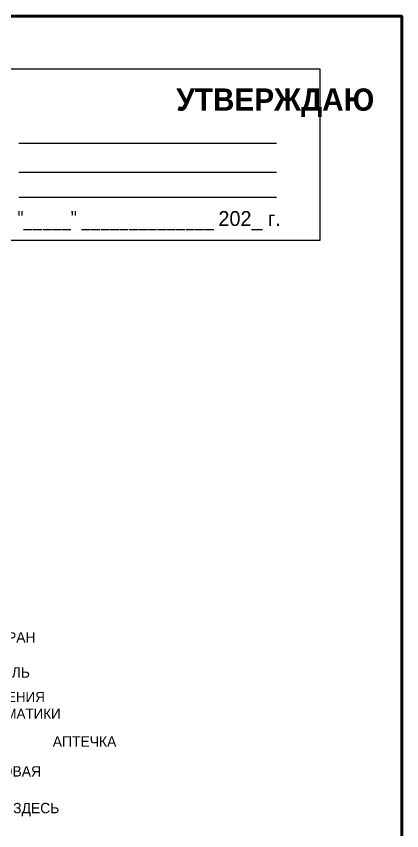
# Model space of a CAD drawing. Header units: millimetres. Extents: x 13810 to 67229, y 12374 to 21950.
# Drawn here: x 28115.3 to 28219.3, y 18864.5 to 19084 of the extents above; entities that cross this region are included whole.
import ezdxf

# ---------------------------------------------------------------- set-up
doc = ezdxf.new("R2010")
doc.units = ezdxf.units.MM
doc.styles.add('обычный', font='arial.ttf')

msp = doc.modelspace()

# ---------------------------------------------------------------- linework, layer by layer
at = {"color": 2, "lineweight": 100}
msp.add_lwpolyline([(27619.29, 19083.98), (28219.29, 19083.98), (28219.29, 18688.98), (27619.29, 18688.98)], close=True, dxfattribs=at)
msp.add_lwpolyline([(28102.23, 19069.78), (28197.24, 19069.78), (28197.24, 19023.58), (28102.23, 19023.58)], close=True)
for points in [[(28115.99, 19049.74), (28185.51, 19049.74)], [(28115.99, 19041.98), (28185.51, 19041.98)], [(28115.99, 19035.19), (28185.51, 19035.19)]]:
    msp.add_lwpolyline(points)

# ---------------------------------------------------------------- texts
at = {"lineweight": 0, "attachment_point": 5, "style": 'обычный'}
for s, insert, char_height, width in [('\\pi-18,l18,t18;{\\fProxima Nova Rg|b1|i0|c204|p2;УТВЕРЖДАЮ\\H1.1997x; }', (28185.18, 19060.66), 6, 126.6484), ('{\\fArial Narrow|b0|i0|c204|p34;"_____" ______________ \\fProxima Nova Rg|b0|i0|c204|p2;202_ г. }', (28151.14, 19028.9), 4, 78.6503), ('\\pi-8.4,l8.4,t8.4;{\\fProxima Nova Rg|b0|i0|c204|p2;ПОЖАРНЫЙ КРАН\\H1.6404x; }', (28103.65, 18916.56), 2.8, 126.6484), ('\\pi-8.4,l8.4,t8.4;{\\fProxima Nova Rg|b0|i0|c204|p2;ОГНЕТУШИТЕЛЬ\\H1.1997x; }', (28103.67, 18907.11), 2.8, 126.6484), ('\\pi-8.1,l8.1,t8.1;{\\fProxima Nova Rg|b0|i0|c204|p2;КНОПКА ВКЛЮЧЕНИЯ\\PПОЖАРНОЙ АВТОМАТИКИ}', (28103.62, 18898.25), 2.7, 126.6484), ('\\pi-8.4,l8.4,t8.4;{\\fProxima Nova Rg|b0|i0|c204|p2;АПТЕЧКА\\H1.1667x; }', (28133.72, 18888.52), 2.8, 126.6484), ('\\pi-8.4,l8.4,t8.4;{\\fProxima Nova Rg|b0|i0|c204|p2;ЭЛЕКТРОЩИТОВАЯ\\H1.1997x; }', (28103.67, 18880.06), 2.8, 126.6484), ('\\pi-8.4,l8.4,t8.4;{\\fProxima Nova Rg|b0|i0|c204|p2;ВЫ НАХОДИТЕСЬ ЗДЕСЬ\\H1.1997x; }', (28103.85, 18870.17), 2.8, 126.6484)]:
    msp.add_mtext(s, dxfattribs=dict(at, insert=insert, char_height=char_height, width=width))

doc.saveas('drawing.dxf')
